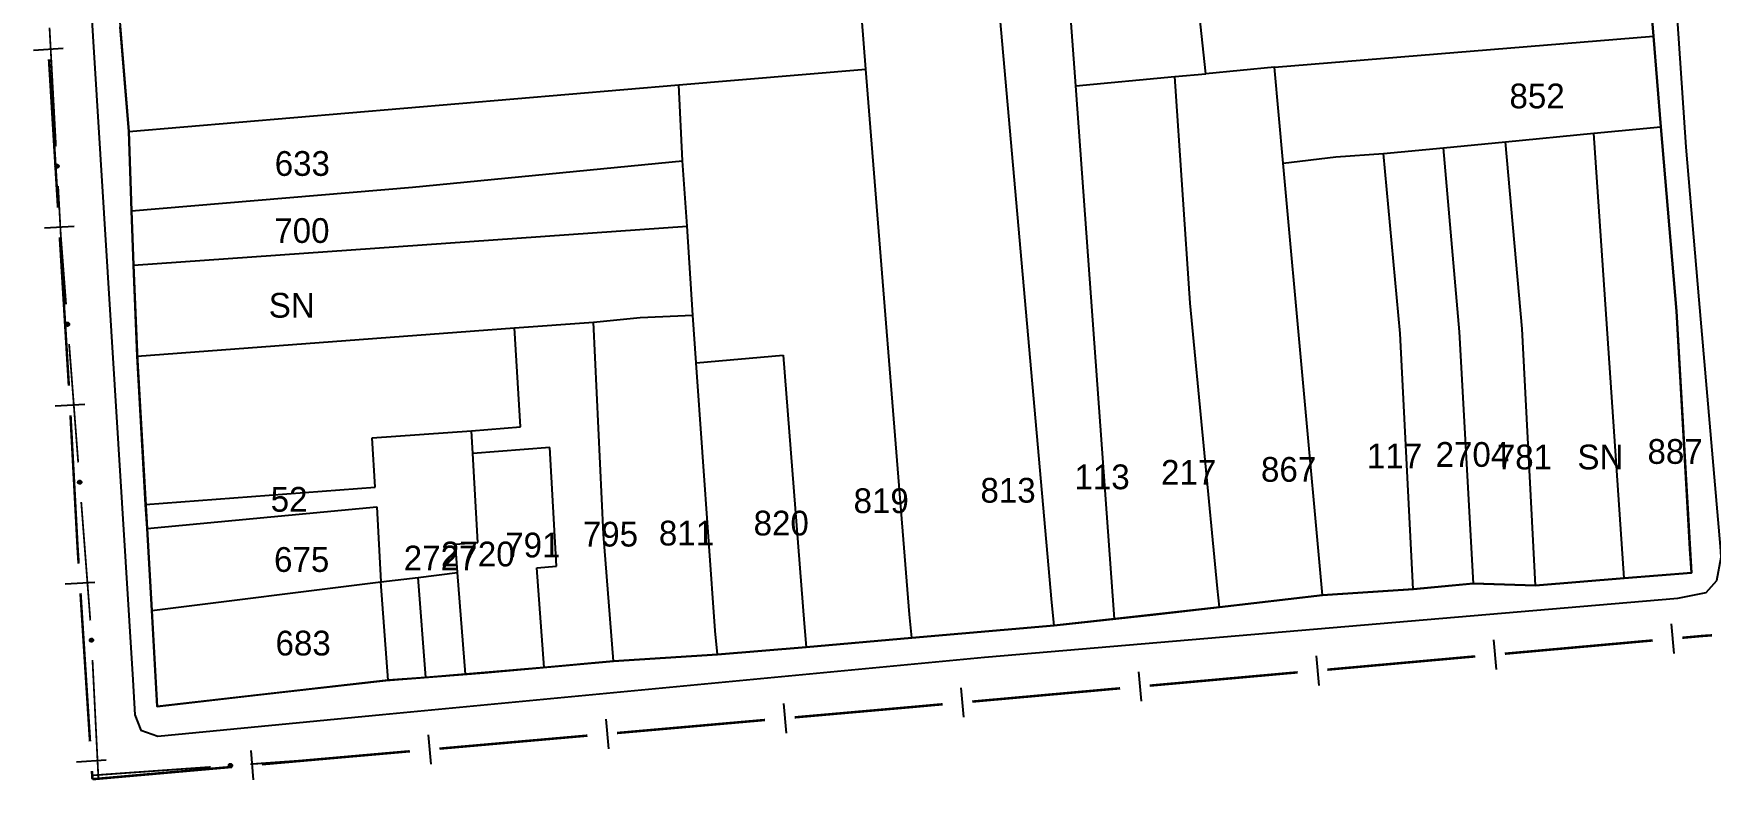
# Model space of a CAD drawing. Extents: x 203665 to 205970, y 4870865 to 4873745.
# Drawn here: x 203678 to 203847.3, y 4871543.3 to 4871618.7 of the extents above; entities that cross this region are included whole.
import ezdxf
from ezdxf.enums import TextEntityAlignment as Align

# ---------------------------------------------------------------- set-up
doc = ezdxf.new("R2010")
doc.units = 0
doc.header["$LTSCALE"] = 1.5
doc.header["$MEASUREMENT"] = 0
doc.linetypes.add('TRACO_11', pattern=[8, 3, -1, 3, -1])
for name, color, linetype in [('CD_MALHA_LOTES', 7, 'CONTINUOUS'), ('LM-LIM-SETORES-BAIRROS', 250, 'CONTINUOUS'), ('RU-QUADRA', 210, 'CONTINUOUS'), ('SV-EIXO-RUA-PAV', 20, 'CONTINUOUS'), ('SV-RUA-PAVIM', 7, 'CONTINUOUS'), ('Th_NmrPort', 1, 'CONTINUOUS')]:
    doc.layers.add(name, color=color, linetype=linetype)

msp = doc.modelspace()

# ---------------------------------------------------------------- linework, layer by layer
at = {"layer": 'CD_MALHA_LOTES', "linetype": 'Continuous', "flags": 128}
for points in [[(203762.050282, 4871615.094739), (203760.429593, 4871635.847295)], [(203781.05562, 4871558.923909), (203780.822584, 4871561.22213), (203774.435247, 4871633.583836)], [(203783.244412, 4871613.391461), (203781.752102, 4871633.903025)], [(203841.100272, 4871624.217957), (203841.575558, 4871618.424792)], [(203687.626737, 4871608.777027), (203686.760566, 4871619.346546)], [(203796.366706, 4871614.630268), (203795.733421, 4871620.586716)], [(203803.298981, 4871615.28484), (203841.575558, 4871618.424792)], [(203841.575558, 4871618.424792), (203842.327174, 4871609.263515)], [(203743.153815, 4871613.490644), (203762.050282, 4871615.094739)], [(203766.686949, 4871557.649345), (203766.445718, 4871560.014607), (203762.050282, 4871615.094739)], [(203783.244412, 4871613.391461), (203793.239694, 4871614.335003)], [(203793.239694, 4871614.335003), (203796.366706, 4871614.630268)], [(203797.748566, 4871560.759406), (203797.574217, 4871562.629111), (203794.795383, 4871591.471187), (203793.239694, 4871614.335003)], [(203803.298981, 4871615.28484), (203796.366706, 4871614.630268)], [(203804.178462, 4871605.593124), (203803.298981, 4871615.28484)], [(203687.626737, 4871608.777027), (203743.153815, 4871613.490644)], [(203743.543589, 4871605.815533), (203743.153815, 4871613.490644)], [(203787.15163, 4871559.573648), (203783.244412, 4871613.391461)], [(203835.561017, 4871608.612524), (203842.327174, 4871609.263515)], [(203842.327174, 4871609.263515), (203843.918891, 4871590.659228), (203845.406585, 4871564.227673)], [(203687.887509, 4871600.776448), (203687.626737, 4871608.777027)], [(203814.315298, 4871606.581142), (203820.386916, 4871607.152583)], [(203820.386916, 4871607.152583), (203826.62571, 4871607.752834)], [(203823.420681, 4871563.135118), (203821.996003, 4871588.548135), (203820.386916, 4871607.152583)], [(203826.62571, 4871607.752834), (203835.561017, 4871608.612524)], [(203829.67748, 4871562.941625), (203828.329282, 4871588.872918), (203826.62571, 4871607.752834)], [(203838.628632, 4871563.69832), (203835.561017, 4871608.612524)], [(203687.887509, 4871600.776448), (203716.278965, 4871603.163393), (203743.543589, 4871605.815533)], [(203744.015584, 4871599.222087), (203743.543589, 4871605.815533)], [(203804.178462, 4871605.593124), (203809.491837, 4871606.248837), (203814.315298, 4871606.581142)], [(203808.15536, 4871561.98146), (203804.178462, 4871605.593124)], [(203817.324927, 4871562.574478), (203815.987508, 4871588.385743), (203814.315298, 4871606.581142)], [(203688.110498, 4871595.283798), (203687.887509, 4871600.776448)], [(203688.110498, 4871595.283798), (203744.015584, 4871599.222087)], [(203744.575059, 4871590.244394), (203744.015584, 4871599.222087)], [(203688.482584, 4871586.118603), (203688.110498, 4871595.283798)], [(203734.565052, 4871589.538297), (203739.2574, 4871590.009661), (203744.575059, 4871590.244394)], [(203744.919808, 4871585.419346), (203744.575059, 4871590.244394)], [(203688.482584, 4871586.118603), (203726.584775, 4871588.975376)], [(203726.584775, 4871588.975376), (203734.565052, 4871589.538297)], [(203727.169184, 4871578.960217), (203726.584775, 4871588.975376)], [(203736.561686, 4871555.306979), (203735.57779, 4871568.143019), (203734.565052, 4871589.538297)], [(203689.33153, 4871571.122304), (203688.482584, 4871586.118603)], [(203744.919808, 4871585.419346), (203753.694955, 4871586.192339)], [(203747.086997, 4871555.996056), (203746.85255, 4871558.368963), (203744.919808, 4871585.419346)], [(203753.694955, 4871586.192339), (203755.807599, 4871559.121104), (203756.040822, 4871556.704987)], [(203712.208638, 4871577.846804), (203722.239799, 4871578.565123)], [(203722.239799, 4871578.565123), (203727.169184, 4871578.960217)], [(203722.374215, 4871576.284029), (203722.239799, 4871578.565123)], [(203712.498091, 4871572.886368), (203712.208638, 4871577.846804)], [(203730.158596, 4871576.88071), (203722.374215, 4871576.284029)], [(203730.812041, 4871564.895597), (203730.158596, 4871576.88071)], [(203722.874214, 4871567.295954), (203722.374215, 4871576.284029)], [(203689.33153, 4871571.122304), (203712.498091, 4871572.886368)], [(203689.470439, 4871568.687557), (203689.33153, 4871571.122304)], [(203689.470439, 4871568.687557), (203712.659573, 4871570.876457)], [(203712.659573, 4871570.876457), (203713.080969, 4871563.301368)], [(203689.941356, 4871560.433513), (203689.470439, 4871568.687557)], [(203720.612008, 4871567.122553), (203722.874214, 4871567.295954)], [(203720.831796, 4871564.255177), (203720.612008, 4871567.122553)], [(203728.817891, 4871564.742743), (203730.812041, 4871564.895597)], [(203689.941356, 4871560.433513), (203713.080969, 4871563.301368)], [(203713.080969, 4871563.301368), (203716.857298, 4871563.769395)], [(203713.832271, 4871553.382735), (203713.080969, 4871563.301368)], [(203716.857298, 4871563.769395), (203720.831796, 4871564.255177)], [(203717.631127, 4871553.673921), (203716.857298, 4871563.769395)], [(203721.619428, 4871553.979629), (203720.831796, 4871564.255177)], [(203729.58216, 4871554.677914), (203728.817891, 4871564.742743)], [(203823.420681, 4871563.135118), (203817.324927, 4871562.574478)], [(203829.67748, 4871562.941625), (203823.420681, 4871563.135118)], [(203838.628632, 4871563.69832), (203829.67748, 4871562.941625)], [(203845.406585, 4871564.227673), (203838.628632, 4871563.69832)], [(203808.15536, 4871561.98146), (203797.748566, 4871560.759406)], [(203817.324927, 4871562.574478), (203808.15536, 4871561.98146)], [(203713.832271, 4871553.382735), (203690.50614, 4871550.721056), (203689.941356, 4871560.433513)], [(203797.748566, 4871560.759406), (203787.15163, 4871559.573648)], [(203781.05562, 4871558.923909), (203766.686949, 4871557.649345)], [(203787.15163, 4871559.573648), (203781.05562, 4871558.923909)], [(203756.040822, 4871556.704987), (203747.086997, 4871555.996056)], [(203766.686949, 4871557.649345), (203756.040822, 4871556.704987)], [(203729.58216, 4871554.677914), (203721.619428, 4871553.979629)], [(203736.561686, 4871555.306979), (203729.58216, 4871554.677914)], [(203747.086997, 4871555.996056), (203736.561686, 4871555.306979)], [(203717.631127, 4871553.673921), (203713.832271, 4871553.382735)], [(203721.619428, 4871553.979629), (203717.631127, 4871553.673921)]]:
    msp.add_lwpolyline(points, dxfattribs=at)
at = {"layer": 'LM-LIM-SETORES-BAIRROS'}
for points in [[(203681.005659, 4871617.165779), (203678.011219, 4871616.983229)], [(203682.100955, 4871599.199134), (203679.106514, 4871599.016584)], [(203683.187096, 4871581.220807), (203680.191382, 4871581.060501)], [(203684.186827, 4871563.26464), (203681.192975, 4871563.072667)], [(203843.369255, 4871559.074317), (203843.637835, 4871556.086363)], [(203825.441535, 4871557.462836), (203825.710115, 4871554.474883)], [(203807.513816, 4871555.851355), (203807.782396, 4871552.863402)], [(203789.586096, 4871554.239875), (203789.854676, 4871551.251921)], [(203771.658377, 4871552.628394), (203771.926957, 4871549.640441)], [(203753.731457, 4871551.037852), (203753.994752, 4871548.049428)], [(203735.800915, 4871549.458079), (203736.064211, 4871546.469656)], [(203699.939832, 4871546.298535), (203700.203128, 4871543.310111)], [(203717.870374, 4871547.878307), (203718.133669, 4871544.889884)], [(203685.338662, 4871545.301531), (203682.344811, 4871545.109559)]]:
    msp.add_lwpolyline(points, dxfattribs=at)
at = {"layer": 'LM-LIM-SETORES-BAIRROS', "const_width": 0.25}
for points in [[(203680.482035, 4871601.104153), (203679.569289, 4871616.076357)], [(203681.577331, 4871583.137508), (203680.664584, 4871598.109712)], [(203682.454522, 4871566.839437), (203681.742674, 4871580.142082)], [(203682.497928, 4871566.162505), (203682.454522, 4871566.839437)], [(203682.561919, 4871565.164555), (203682.497928, 4871566.162505)], [(203683.713755, 4871547.201446), (203682.753892, 4871562.170703)], [(203841.511576, 4871557.401286), (203826.57181, 4871556.058386)], [(203846.61473, 4871557.859997), (203844.499529, 4871557.669867)], [(203847.48913, 4871557.917229), (203846.61473, 4871557.859997)], [(203823.583857, 4871555.789806), (203808.64409, 4871554.446905)], [(203805.656137, 4871554.178325), (203790.716371, 4871552.835425)], [(203787.728417, 4871552.566844), (203772.788651, 4871551.223944)], [(203765.569773, 4871550.575057), (203754.859246, 4871549.631405)], [(203765.81676, 4871550.597257), (203765.569773, 4871550.575057)], [(203769.800698, 4871550.955364), (203765.81676, 4871550.597257)], [(203733.940281, 4871547.788337), (203718.998163, 4871546.47186)], [(203751.870822, 4871549.36811), (203736.928704, 4871548.051633)], [(203716.009739, 4871546.208565), (203701.067621, 4871544.892088)], [(203698.079197, 4871544.628793), (203684.133221, 4871543.400081)], [(203683.958494, 4871543.384688), (203683.905727, 4871544.207595)], [(203684.133221, 4871543.400081), (203683.958494, 4871543.384688)]]:
    msp.add_lwpolyline(points, dxfattribs=at)
at = {"layer": 'RU-QUADRA', "linetype": 'Continuous', "flags": 128}
msp.add_lwpolyline([(203684.933666, 4871641.639441), (203687.626737, 4871608.777027), (203687.887509, 4871600.776448), (203688.110498, 4871595.283798), (203688.498954, 4871585.715356), (203689.470439, 4871568.687557), (203689.941356, 4871560.433513), (203690.50614, 4871550.721056), (203700.682804, 4871551.918311), (203713.577787, 4871553.342922), (203723.501304, 4871554.128629), (203736.561686, 4871555.306979), (203747.086997, 4871555.996056), (203756.040822, 4871556.704987), (203766.686949, 4871557.649345), (203781.05562, 4871558.923909), (203791.045398, 4871559.988662), (203797.748566, 4871560.759406), (203808.15536, 4871561.98146), (203817.337625, 4871562.575299), (203823.389105, 4871563.136094), (203829.67748, 4871562.941625), (203838.628632, 4871563.69832), (203845.406585, 4871564.227673), (203845.264682, 4871566.634666), (203843.918891, 4871590.659228), (203842.327174, 4871609.263515), (203841.575558, 4871618.424792), (203841.100272, 4871624.217957)], dxfattribs=at)
at = {"layer": 'SV-EIXO-RUA-PAV', "const_width": 0.18}
for points in [[(203680.275339, 4871607.289307), (203679.625133, 4871619.271678)], [(203680.760407, 4871598.350209), (203680.492075, 4871603.295183)], [(203680.764055, 4871598.302597), (203680.760407, 4871598.350209)], [(203681.298885, 4871591.323059), (203680.764055, 4871598.302597)], [(203682.521355, 4871575.369828), (203681.604503, 4871587.334751)], [(203683.743825, 4871559.416598), (203682.826973, 4871571.381521)], [(203684.563155, 4871543.437847), (203683.963903, 4871555.422875)], [(203683.933536, 4871543.773921), (203695.903431, 4871544.623398)], [(203699.893396, 4871544.906557), (203706.875834, 4871545.402085)], [(203706.875834, 4871545.402085), (203707.029398, 4871545.412982)]]:
    msp.add_lwpolyline(points, dxfattribs=at)
at = {"layer": 'SV-EIXO-RUA-PAV'}
for points in [[(203680.281573, 4871605.142811), (203680.244708, 4871605.17495), (203680.219596, 4871605.210111), (203680.207092, 4871605.245466), (203680.204188, 4871605.279589), (203680.20515, 4871605.314833), (203680.213959, 4871605.350152), (203680.23242, 4871605.387186), (203680.264401, 4871605.424394), (203680.302111, 4871605.447752), (203680.336116, 4871605.461865), (203680.371523, 4871605.466941), (203680.405745, 4871605.465433), (203680.44213, 4871605.455069), (203680.479478, 4871605.435995), (203680.516113, 4871605.402931), (203680.540496, 4871605.368291), (203680.551693, 4871605.333777), (203680.55657, 4871605.298149), (203680.555157, 4871605.26218), (203680.54631, 4871605.22756), (203680.527037, 4871605.18999), (203680.493925, 4871605.154264), (203680.459653, 4871605.12955), (203680.425306, 4871605.117872), (203680.390121, 4871605.11386), (203680.35476, 4871605.114395), (203680.318888, 4871605.121772), (203680.281573, 4871605.142811)], [(203681.352913, 4871589.177234), (203681.315341, 4871589.208545), (203681.289452, 4871589.243138), (203681.276164, 4871589.278205), (203681.272502, 4871589.312255), (203681.272679, 4871589.347511), (203681.280699, 4871589.383018), (203681.298331, 4871589.420455), (203681.329475, 4871589.458365), (203681.366655, 4871589.482556), (203681.400338, 4871589.497423), (203681.435623, 4871589.503287), (203681.46987, 4871589.502541), (203681.506477, 4871589.49299), (203681.544241, 4871589.474752), (203681.581603, 4871589.442512), (203681.606751, 4871589.408424), (203681.618714, 4871589.374168), (203681.624383, 4871589.338657), (203681.623771, 4871589.302665), (203681.615697, 4871589.267857), (203681.597266, 4871589.229868), (203681.564957, 4871589.193412), (203681.531244, 4871589.167942), (203681.497165, 4871589.155502), (203681.462079, 4871589.150707), (203681.426715, 4871589.150455), (203681.390687, 4871589.157031), (203681.352913, 4871589.177234)], [(203682.575383, 4871573.224003), (203682.537811, 4871573.255314), (203682.511922, 4871573.289907), (203682.498634, 4871573.324975), (203682.494972, 4871573.359024), (203682.495149, 4871573.394281), (203682.503169, 4871573.429787), (203682.5208, 4871573.467224), (203682.551945, 4871573.505134), (203682.589125, 4871573.529326), (203682.622808, 4871573.544193), (203682.658093, 4871573.550056), (203682.69234, 4871573.54931), (203682.728947, 4871573.539759), (203682.766711, 4871573.521521), (203682.804073, 4871573.489282), (203682.829221, 4871573.455194), (203682.841183, 4871573.420937), (203682.846853, 4871573.385427), (203682.846241, 4871573.349435), (203682.838167, 4871573.314626), (203682.819736, 4871573.276637), (203682.787427, 4871573.240182), (203682.753714, 4871573.214712), (203682.719635, 4871573.202271), (203682.684549, 4871573.197477), (203682.649185, 4871573.197224), (203682.613157, 4871573.2038), (203682.575383, 4871573.224003)], [(203683.76126, 4871557.271381), (203683.724531, 4871557.303678), (203683.699569, 4871557.338945), (203683.687215, 4871557.374352), (203683.684457, 4871557.408487), (203683.685569, 4871557.443727), (203683.694528, 4871557.479008), (203683.713146, 4871557.515964), (203683.745285, 4871557.553035), (203683.783094, 4871557.576232), (203683.817158, 4871557.590201), (203683.852587, 4871557.595126), (203683.886802, 4871557.593473), (203683.923143, 4871557.582954), (203683.960409, 4871557.563721), (203683.996904, 4871557.530502), (203684.021139, 4871557.495759), (203684.032189, 4871557.461198), (203684.036915, 4871557.425549), (203684.035349, 4871557.389586), (203684.026355, 4871557.355004), (203684.006922, 4871557.317517), (203683.973658, 4871557.281931), (203683.939282, 4871557.257364), (203683.904885, 4871557.245832), (203683.869684, 4871557.241969), (203683.834326, 4871557.242654), (203683.798485, 4871557.250184), (203683.76126, 4871557.271381)], [(203697.7473, 4871544.864611), (203697.778822, 4871544.902006), (203697.813561, 4871544.927699), (203697.848702, 4871544.94079), (203697.882772, 4871544.94426), (203697.918027, 4871544.943885), (203697.953488, 4871544.935665), (203697.990825, 4871544.917823), (203698.028559, 4871544.886466), (203698.052541, 4871544.84915), (203698.067218, 4871544.815384), (203698.072882, 4871544.780066), (203698.071944, 4871544.745824), (203698.062187, 4871544.709272), (203698.043737, 4871544.671611), (203698.011287, 4871544.634431), (203697.977058, 4871544.609475), (203697.942735, 4871544.597706), (203697.907193, 4871544.592236), (203697.871205, 4871544.593051), (203697.836442, 4871544.60132), (203697.798557, 4871544.619965), (203697.762285, 4871544.652479), (203697.737005, 4871544.686335), (203697.724757, 4871544.720483), (203697.72016, 4871544.755596), (203697.720106, 4871544.790961), (203697.726885, 4871544.826951), (203697.7473, 4871544.864611)]]:
    msp.add_lwpolyline(points, close=True, dxfattribs=at)
for points in [[(203680.390121, 4871605.11386), (203680.336116, 4871605.461865)], [(203680.408004, 4871605.118483), (203680.356524, 4871605.462789)], [(203680.425306, 4871605.117872), (203680.371523, 4871605.466941)], [(203680.443059, 4871605.127218), (203680.389298, 4871605.4632)], [(203680.459653, 4871605.12955), (203680.405745, 4871605.465433)], [(203680.219596, 4871605.210111), (203680.20515, 4871605.314833)], [(203680.230306, 4871605.194932), (203680.211019, 4871605.323706)], [(203680.244708, 4871605.17495), (203680.213959, 4871605.350152)], [(203680.262204, 4871605.161133), (203680.224011, 4871605.361307)], [(203680.281573, 4871605.142811), (203680.23242, 4871605.387186)], [(203680.301981, 4871605.133228), (203680.25048, 4871605.402373)], [(203680.318888, 4871605.121772), (203680.264401, 4871605.424394)], [(203680.336709, 4871605.122814), (203680.283064, 4871605.431472)], [(203680.35476, 4871605.114395), (203680.302111, 4871605.447752)], [(203680.371142, 4871605.11785), (203680.317602, 4871605.449744)], [(203680.477672, 4871605.144128), (203680.425241, 4871605.455585)], [(203680.493925, 4871605.154264), (203680.44213, 4871605.455069)], [(203680.508745, 4871605.175878), (203680.46148, 4871605.44252)], [(203680.527037, 4871605.18999), (203680.479478, 4871605.435995)], [(203680.534, 4871605.214145), (203680.49868, 4871605.411742)], [(203680.54631, 4871605.22756), (203680.516113, 4871605.402931)], [(203680.549864, 4871605.249169), (203680.529141, 4871605.379231)], [(203680.555157, 4871605.26218), (203680.540496, 4871605.368291)], [(203681.289452, 4871589.243138), (203681.272679, 4871589.347511)], [(203681.300498, 4871589.228201), (203681.278349, 4871589.356513)], [(203681.315341, 4871589.208545), (203681.280699, 4871589.383018)], [(203681.33314, 4871589.195121), (203681.2905, 4871589.394395)], [(203681.352913, 4871589.177234), (203681.298331, 4871589.420455)], [(203681.373529, 4871589.168108), (203681.316048, 4871589.43604)], [(203681.390687, 4871589.157031), (203681.329475, 4871589.458365)], [(203681.408481, 4871589.15847), (203681.347976, 4871589.465857)], [(203681.426715, 4871589.150455), (203681.366655, 4871589.482556)], [(203681.443015, 4871589.154274), (203681.382099, 4871589.484894)], [(203681.462079, 4871589.150707), (203681.400338, 4871589.497423)], [(203681.479854, 4871589.155728), (203681.42072, 4871589.498801)], [(203681.497165, 4871589.155502), (203681.435623, 4871589.503287)], [(203681.514707, 4871589.165241), (203681.453477, 4871589.499943)], [(203681.531244, 4871589.167942), (203681.46987, 4871589.502541)], [(203681.548934, 4871589.182918), (203681.489581, 4871589.49313)], [(203681.564957, 4871589.193412), (203681.506477, 4871589.49299)], [(203681.579293, 4871589.215352), (203681.526102, 4871589.480875)], [(203681.597266, 4871589.229868), (203681.544241, 4871589.474752)], [(203681.603689, 4871589.254171), (203681.563978, 4871589.450932)], [(203681.615697, 4871589.267857), (203681.581603, 4871589.442512)], [(203681.618769, 4871589.28954), (203681.595155, 4871589.419108)], [(203681.623771, 4871589.302665), (203681.606751, 4871589.408424)], [(203682.511922, 4871573.289907), (203682.495149, 4871573.394281)], [(203682.522968, 4871573.27497), (203682.500819, 4871573.403283)], [(203682.537811, 4871573.255314), (203682.503169, 4871573.429787)], [(203682.55561, 4871573.24189), (203682.51297, 4871573.441164)], [(203682.575383, 4871573.224003), (203682.5208, 4871573.467224)], [(203682.595999, 4871573.214878), (203682.538518, 4871573.482809)], [(203682.613157, 4871573.2038), (203682.551945, 4871573.505134)], [(203682.63095, 4871573.205239), (203682.570446, 4871573.512626)], [(203682.649185, 4871573.197224), (203682.589125, 4871573.529326)], [(203682.665485, 4871573.201043), (203682.604569, 4871573.531663)], [(203682.684549, 4871573.197477), (203682.622808, 4871573.544193)], [(203682.702324, 4871573.202497), (203682.64319, 4871573.545571)], [(203682.719635, 4871573.202271), (203682.658093, 4871573.550056)], [(203682.737176, 4871573.212011), (203682.675947, 4871573.546712)], [(203682.753714, 4871573.214712), (203682.69234, 4871573.54931)], [(203682.771403, 4871573.229687), (203682.712051, 4871573.539899)], [(203682.787427, 4871573.240182), (203682.728947, 4871573.539759)], [(203682.801763, 4871573.262121), (203682.748571, 4871573.527644)], [(203682.819736, 4871573.276637), (203682.766711, 4871573.521521)], [(203682.826158, 4871573.30094), (203682.786447, 4871573.497702)], [(203682.838167, 4871573.314626), (203682.804073, 4871573.489282)], [(203682.841239, 4871573.336309), (203682.817625, 4871573.465878)], [(203682.846241, 4871573.349435), (203682.829221, 4871573.455194)], [(203683.699569, 4871557.338945), (203683.685569, 4871557.443727)], [(203683.710215, 4871557.323721), (203683.691476, 4871557.452575)], [(203683.724531, 4871557.303678), (203683.694528, 4871557.479008)], [(203683.741968, 4871557.289786), (203683.704627, 4871557.490121)], [(203683.76126, 4871557.271381), (203683.713146, 4871557.515964)], [(203683.781626, 4871557.261712), (203683.73127, 4871557.531074)], [(203683.798485, 4871557.250184), (203683.745285, 4871557.553035)], [(203683.81631, 4871557.25115), (203683.763978, 4871557.560033)], [(203683.834326, 4871557.242654), (203683.783094, 4871557.576232)], [(203683.850721, 4871557.24604), (203683.798593, 4871557.578159)], [(203683.869684, 4871557.241969), (203683.817158, 4871557.590201)], [(203683.887586, 4871557.246517), (203683.83757, 4871557.591038)], [(203683.904885, 4871557.245832), (203683.852587, 4871557.595126)], [(203683.922678, 4871557.255103), (203683.870346, 4871557.59131)], [(203683.939282, 4871557.257364), (203683.886802, 4871557.593473)], [(203683.957362, 4871557.271865), (203683.906256, 4871557.583542)], [(203683.973658, 4871557.281931), (203683.923143, 4871557.582954)], [(203683.988571, 4871557.303483), (203683.942439, 4871557.570323)], [(203684.006922, 4871557.317517), (203683.960409, 4871557.563721)], [(203684.013987, 4871557.341642), (203683.979508, 4871557.539387)], [(203684.026355, 4871557.355004), (203683.996904, 4871557.530502)], [(203684.03, 4871557.376598), (203684.009831, 4871557.506747)], [(203684.035349, 4871557.389586), (203684.021139, 4871557.495759)], [(203697.720106, 4871544.790961), (203698.052541, 4871544.84915)], [(203697.72016, 4871544.755596), (203698.067218, 4871544.815384)], [(203697.723833, 4871544.774639), (203698.054791, 4871544.833693)], [(203697.724757, 4871544.720483), (203698.072882, 4871544.780066)], [(203697.72508, 4871544.737793), (203698.068481, 4871544.794994)], [(203697.726885, 4871544.826951), (203698.028559, 4871544.886466)], [(203697.728224, 4871544.80915), (203698.035946, 4871544.867923)], [(203697.734397, 4871544.702887), (203698.069438, 4871544.762231)], [(203697.737005, 4871544.686335), (203698.071944, 4871544.745824)], [(203697.738059, 4871544.844047), (203698.006309, 4871544.900018)], [(203697.7473, 4871544.864611), (203697.990825, 4871544.917823)], [(203697.751881, 4871544.668561), (203698.062422, 4871544.726167)], [(203697.762285, 4871544.652479), (203698.062187, 4871544.709272)], [(203697.765298, 4871544.884282), (203697.964809, 4871544.9258)], [(203697.778822, 4871544.902006), (203697.953488, 4871544.935665)], [(203697.784143, 4871544.63802), (203698.049961, 4871544.689715)], [(203697.798557, 4871544.619965), (203698.043737, 4871544.671611)], [(203697.798562, 4871544.916738), (203697.926997, 4871544.938164)], [(203697.813561, 4871544.927699), (203697.918027, 4871544.943885)], [(203697.822825, 4871544.613406), (203698.019806, 4871544.652009)], [(203697.836442, 4871544.60132), (203698.011287, 4871544.634431)], [(203697.858108, 4871544.598127), (203697.987807, 4871544.621011)], [(203697.871205, 4871544.593051), (203697.977058, 4871544.609475)]]:
    msp.add_lwpolyline(points, dxfattribs=at)
at = {"layer": 'SV-RUA-PAVIM', "linetype": 'Continuous'}
for points in [[(203835.967608, 4871710.360897, 6.061315), (203761.562769, 4871704.422178, 7.000418), (203681.448291, 4871698.393583, 7.479959), (203679.708514, 4871697.213538, 7.579864), (203679.238708, 4871695.533429, 7.589854), (203683.99601, 4871618.427801, 7.160265), (203688.031523, 4871553.428545, 8.075708), (203688.250077, 4871549.881966, 8.075708), (203688.828299, 4871548.345607, 8.075708), (203690.55199, 4871547.723968, 8.075708), (203713.244809, 4871549.911649, 7.88914), (203774.020018, 4871555.702613, 7.649267), (203844.056909, 4871561.670604, 7.356089)], [(203848.339199, 4871566.892896, 6.650752), (203846.192375, 4871591.79597, 6.650752), (203844.893241, 4871607.223188, 6.650752), (203841.973175, 4871650.086445, 6.700704), (203837.517672, 4871708.740745, 6.301086), (203836.977589, 4871709.920842, 6.251133), (203835.967608, 4871710.360897, 6.251133)]]:
    msp.add_polyline3d(points, dxfattribs=at)
at = {"layer": 'SV-RUA-PAVIM', "linetype": 'TRACO_11'}
msp.add_polyline3d([(203844.056909, 4871561.670604, 7.436046), (203846.899192, 4871562.250303, 7.409394), (203847.965601, 4871563.451525, 7.409394), (203848.428703, 4871565.824185, 7.356089), (203848.339199, 4871566.892896, 7.06291)], dxfattribs=at)

# ---------------------------------------------------------------- texts
at = {"layer": 'Th_NmrPort', "color": 1}
for s, p in [('852', (203827.040389, 4871612.38009)), ('633', (203702.364318, 4871605.562412)), ('700', (203702.319895, 4871598.790936)), ('SN', (203701.761582, 4871591.247447)), ('117', (203812.64956, 4871576.029332)), ('2704', (203819.581016, 4871576.180016)), ('781', (203825.762776, 4871575.92273)), ('SN', (203833.899703, 4871575.92273)), ('887', (203840.978121, 4871576.481383)), ('113', (203783.115528, 4871573.919758)), ('217', (203791.855191, 4871574.37181)), ('867', (203801.951008, 4871574.673177)), ('813', (203773.622447, 4871572.563604)), ('52', (203701.956689, 4871571.649252)), ('819', (203760.814321, 4871571.508817)), ('820', (203750.718504, 4871569.248559)), ('791', (203725.633368, 4871567.032384)), ('795', (203733.472651, 4871568.131253)), ('811', (203741.153803, 4871568.237854)), ('675', (203702.2951, 4871565.570572)), ('2727', (203715.390591, 4871565.720312)), ('2720', (203719.153964, 4871566.128281)), ('683', (203702.445784, 4871557.132277))]:
    msp.add_text(s, height=2.5, dxfattribs=at).set_placement(p, align=Align.MIDDLE_LEFT)

doc.saveas('drawing.dxf')
